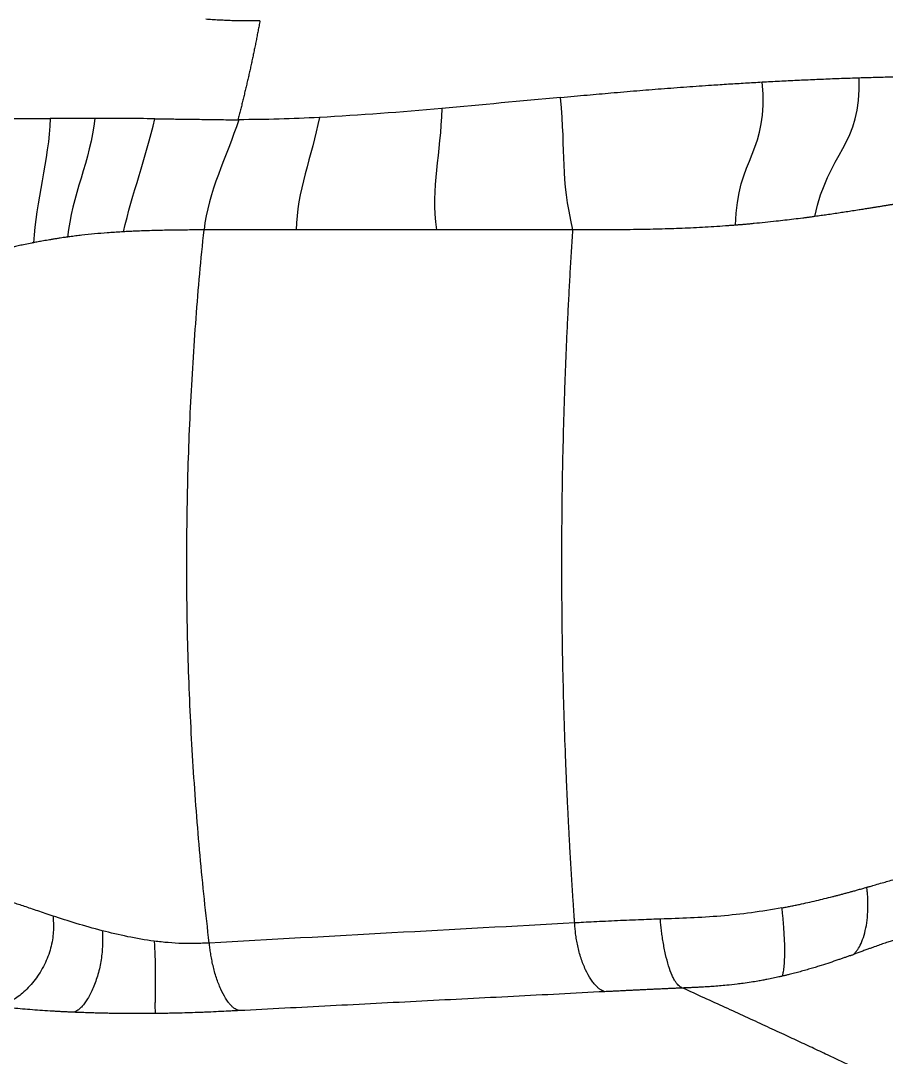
# Model space of a CAD drawing. Extents: x -54 to 18, y -18 to 89.
# Drawn here: x -15.17 to 3.62, y 5.45 to 27.96 of the extents above; entities that cross this region are included whole.
import ezdxf

# ---------------------------------------------------------------- set-up
doc = ezdxf.new("R2010")
doc.units = 0
doc.header["$MEASUREMENT"] = 0
doc.layers.add('GEOMETRY', color=2, linetype='Continuous', lineweight=25)

# ---------------------------------------------------------------- blocks, each defined once
blk = doc.blocks.new('2026 MINI-ASPIRE')
at = {"layer": 'GEOMETRY'}
for p, q in [((7.417, -24.944), (7.434, -24.944)), ((8.684, -27.337), (6.682, -27.337)), ((11.726, -27.337), (8.684, -27.337)), ((14.689, -27.337), (11.726, -27.337)), ((14.737, -42.381), (14.728, -42.381))]:
    blk.add_line(p, q, dxfattribs=at)
for points, knots in [([(7.895, -22.795), (7.869, -22.796), (7.788, -22.798), (7.675, -22.8), (7.554, -22.799), (7.455, -22.798), (7.375, -22.797), (7.307, -22.795), (7.231, -22.792), (7.128, -22.788), (7.021, -22.783), (6.93, -22.778), (6.858, -22.773), (6.789, -22.769), (6.744, -22.765), (6.722, -22.764)], [0, 0, 0, 0, 0.067199, 0.205536, 0.289436, 0.375612, 0.457703, 0.495227, 0.548913, 0.652419, 0.758312, 0.822047, 0.88536, 0.942391, 1, 1, 1, 1]), ([(7.896, -22.795), (7.889, -22.832), (7.875, -22.904), (7.855, -23.014), (7.833, -23.123), (7.812, -23.232), (7.79, -23.34), (7.768, -23.449), (7.745, -23.557), (7.722, -23.665), (7.699, -23.773), (7.675, -23.88), (7.651, -23.988), (7.626, -24.095), (7.602, -24.202), (7.576, -24.308), (7.551, -24.415), (7.525, -24.521), (7.499, -24.627), (7.472, -24.733), (7.445, -24.839), (7.426, -24.909), (7.417, -24.944)], [0, 0, 0, 0, 0.0506, 0.101132, 0.151598, 0.201999, 0.252334, 0.302604, 0.352811, 0.402954, 0.453036, 0.503055, 0.553013, 0.602911, 0.652749, 0.702527, 0.752248, 0.801911, 0.851517, 0.901067, 0.950561, 1, 1, 1, 1]), ([(18.795, -24.125), (18.858, -24.121), (18.985, -24.114), (19.176, -24.104), (19.366, -24.095), (19.557, -24.086), (19.749, -24.077), (19.94, -24.068), (20.132, -24.06), (20.324, -24.053), (20.517, -24.045), (20.71, -24.039), (20.838, -24.034), (20.902, -24.032)], [0, 0, 0, 0, 0.090312, 0.1807423, 0.2712911, 0.3619589, 0.4527461, 0.5436532, 0.6346805, 0.7258284, 0.8170974, 0.9084878, 1, 1, 1, 1]), ([(20.902, -24.032), (20.96, -24.03), (21.076, -24.027), (21.25, -24.022), (21.425, -24.017), (21.601, -24.012), (21.779, -24.008), (22.011, -24.002), (22.302, -23.997), (22.654, -23.99), (22.891, -23.987), (23.011, -23.986)], [0, 0, 0, 0, 0.082112, 0.16471, 0.247792, 0.331359, 0.415412, 0.49995, 0.662462, 0.829145, 1, 1, 1, 1]), ([(14.423, -24.46), (14.521, -24.451), (14.712, -24.434), (14.991, -24.408), (15.258, -24.385), (15.617, -24.353), (16.066, -24.315), (16.614, -24.271), (17.156, -24.23), (17.643, -24.196), (18.067, -24.168), (18.432, -24.146), (18.674, -24.132), (18.795, -24.125)], [0, 0, 0, 0, 0.067096, 0.131128, 0.192096, 0.25, 0.37804, 0.5, 0.626631, 0.75, 0.833979, 0.917312, 1, 1, 1, 1]), ([(2.053, -24.924), (2.074, -24.923), (2.119, -24.923), (2.19, -24.923), (2.265, -24.922), (2.347, -24.921), (2.433, -24.921), (2.538, -24.92), (2.66, -24.92), (2.798, -24.919), (2.936, -24.918), (3.075, -24.917), (3.211, -24.917), (3.301, -24.917), (3.345, -24.917)], [0, 0, 0, 0, 0.050936, 0.105972, 0.165139, 0.228462, 0.295964, 0.367665, 0.473633, 0.579969, 0.686717, 0.793941, 0.899592, 1, 1, 1, 1]), ([(5.613, -24.923), (5.394, -24.921), (5.176, -24.92), (4.85, -24.918), (4.741, -24.917), (4.525, -24.917), (4.416, -24.916), (4.308, -24.916)], [0, 0, 0, 0, 0.5, 0.5, 0.75, 0.75, 1, 1, 1, 1]), ([(5.613, -24.923), (5.639, -24.924), (5.689, -24.924), (5.765, -24.925), (5.841, -24.926), (5.915, -24.927), (5.989, -24.928), (6.062, -24.929), (6.134, -24.93), (6.206, -24.931), (6.277, -24.931), (6.347, -24.932), (6.416, -24.933), (6.527, -24.935), (6.68, -24.937), (6.872, -24.94), (7.059, -24.942), (7.24, -24.944), (7.359, -24.944), (7.417, -24.944)], [0, 0, 0, 0, 0.042638, 0.084877, 0.126708, 0.168121, 0.209109, 0.249661, 0.289771, 0.32943, 0.36863, 0.407363, 0.445623, 0.483401, 0.592552, 0.699153, 0.802835, 0.903233, 1, 1, 1, 1]), ([(23.247, -26.544), (23.234, -26.545), (23.207, -26.548), (23.167, -26.553), (23.127, -26.558), (23.086, -26.563), (23.045, -26.569), (23.003, -26.574), (22.91, -26.587), (22.761, -26.607), (22.559, -26.637), (22.352, -26.669), (22.149, -26.701), (21.938, -26.735), (21.771, -26.762), (21.646, -26.783), (21.571, -26.795), (21.519, -26.803), (21.492, -26.808)], [0, 0, 0, 0, 0.026313, 0.052698, 0.079151, 0.105671, 0.132257, 0.158907, 0.185618, 0.309141, 0.435378, 0.548114, 0.66463, 0.772545, 0.886867, 0.923032, 0.960749, 1, 1, 1, 1]), ([(21.492, -26.808), (21.48, -26.81), (21.456, -26.814), (21.42, -26.819), (21.383, -26.825), (21.346, -26.832), (21.307, -26.838), (21.258, -26.846), (21.193, -26.856), (21.106, -26.87), (21.007, -26.886), (20.89, -26.905), (20.762, -26.925), (20.625, -26.946), (20.486, -26.967), (20.347, -26.988), (20.21, -27.008), (20.098, -27.024), (20.011, -27.036), (19.965, -27.042), (19.942, -27.046)], [0, 0, 0, 0, 0.024914, 0.050229, 0.075944, 0.102056, 0.128564, 0.155468, 0.204131, 0.260986, 0.33138, 0.401124, 0.49222, 0.580979, 0.664097, 0.755263, 0.841277, 0.916708, 0.958885, 1, 1, 1, 1]), ([(19.942, -27.046), (19.929, -27.047), (19.903, -27.051), (19.864, -27.056), (19.827, -27.061), (19.789, -27.066), (19.752, -27.071), (19.716, -27.076), (19.627, -27.087), (19.486, -27.105), (19.294, -27.128), (19.086, -27.152), (18.863, -27.176), (18.676, -27.194), (18.544, -27.206), (18.463, -27.214), (18.381, -27.221), (18.3, -27.228), (18.246, -27.232), (18.219, -27.234)], [0, 0, 0, 0, 0.023369, 0.046384, 0.069048, 0.09136, 0.113322, 0.134934, 0.156198, 0.271542, 0.38351, 0.492195, 0.632631, 0.767508, 0.813886, 0.860318, 0.906811, 0.95337, 1, 1, 1, 1]), ([(4.933, -27.377), (4.926, -27.377), (4.912, -27.378), (4.846, -27.382), (4.735, -27.389), (4.538, -27.403), (4.3, -27.423), (4.074, -27.447), (3.895, -27.468), (3.801, -27.48), (3.741, -27.488), (3.725, -27.49), (3.717, -27.492)], [0, 0, 0, 0, 0.015779, 0.031499, 0.153397, 0.274991, 0.496164, 0.727208, 0.839051, 0.957341, 0.97861, 1, 1, 1, 1]), ([(6.682, -27.337), (6.654, -27.337), (6.593, -27.337), (6.473, -27.338), (6.323, -27.338), (6.146, -27.34), (5.965, -27.342), (5.781, -27.346), (5.593, -27.35), (5.412, -27.356), (5.272, -27.361), (5.173, -27.365), (5.112, -27.368), (5.052, -27.371), (4.992, -27.374), (4.952, -27.376), (4.933, -27.377)], [0, 0, 0, 0, 0.049721, 0.108042, 0.21281, 0.315179, 0.415845, 0.52444, 0.630145, 0.732173, 0.829913, 0.864557, 0.898902, 0.932932, 0.966635, 1, 1, 1, 1]), ([(6.795, -42.817), (6.721, -42.187), (6.654, -41.552), (6.538, -40.276), (6.488, -39.633), (6.407, -38.343), (6.375, -37.695), (6.328, -36.396), (6.314, -35.744), (6.305, -34.441), (6.309, -33.789), (6.335, -32.487), (6.358, -31.837), (6.42, -30.541), (6.461, -29.896), (6.558, -28.611), (6.616, -27.972), (6.682, -27.337)], [0, 0, 0, 0, 0.125, 0.125, 0.25, 0.25, 0.375, 0.375, 0.5, 0.5, 0.625, 0.625, 0.75, 0.75, 0.875, 0.875, 1, 1, 1, 1]), ([(14.728, -42.381), (14.726, -42.343), (14.72, -42.267), (14.712, -42.153), (14.705, -42.038), (14.697, -41.923), (14.689, -41.808), (14.682, -41.692), (14.674, -41.575), (14.667, -41.458), (14.66, -41.341), (14.652, -41.223), (14.645, -41.104), (14.638, -40.985), (14.631, -40.866), (14.624, -40.746), (14.618, -40.626), (14.611, -40.505), (14.605, -40.384), (14.598, -40.262), (14.592, -40.14), (14.586, -40.018), (14.58, -39.894), (14.574, -39.771), (14.568, -39.647), (14.562, -39.522), (14.557, -39.397), (14.551, -39.272), (14.546, -39.146), (14.54, -39.02), (14.535, -38.893), (14.53, -38.766), (14.515, -38.37), (14.493, -37.703), (14.47, -36.762), (14.455, -35.813), (14.448, -34.863), (14.45, -33.915), (14.46, -32.973), (14.478, -32.035), (14.497, -31.33), (14.513, -30.855), (14.522, -30.61), (14.531, -30.367), (14.54, -30.124), (14.551, -29.884), (14.561, -29.645), (14.572, -29.407), (14.584, -29.171), (14.595, -28.937), (14.608, -28.704), (14.62, -28.472), (14.633, -28.242), (14.647, -28.014), (14.661, -27.787), (14.675, -27.562), (14.685, -27.412), (14.689, -27.337)], [0, 0, 0, 0, 0.007717, 0.015459, 0.023226, 0.031019, 0.038836, 0.046679, 0.054546, 0.062439, 0.070358, 0.078301, 0.08627, 0.094264, 0.102283, 0.110328, 0.118399, 0.126494, 0.134616, 0.142762, 0.150935, 0.159133, 0.167357, 0.175607, 0.183882, 0.192184, 0.200511, 0.208865, 0.217244, 0.22565, 0.234082, 0.242541, 0.251026, 0.312906, 0.375084, 0.437613, 0.500547, 0.562779, 0.624796, 0.686651, 0.7484, 0.764751, 0.781016, 0.797195, 0.81329, 0.8293, 0.845227, 0.861071, 0.876832, 0.892511, 0.908109, 0.923625, 0.93906, 0.954415, 0.96969, 0.984885, 1, 1, 1, 1]), ([(18.219, -27.234), (18.204, -27.235), (18.175, -27.238), (18.132, -27.241), (18.088, -27.244), (18.044, -27.247), (17.932, -27.256), (17.751, -27.268), (17.499, -27.283), (17.166, -27.299), (16.744, -27.316), (16.307, -27.326), (15.922, -27.332), (15.641, -27.335), (15.424, -27.336), (15.269, -27.337), (15.104, -27.337), (14.908, -27.337), (14.76, -27.337), (14.69, -27.337)], [0, 0, 0, 0, 0.011963, 0.023936, 0.03592, 0.047915, 0.059922, 0.128564, 0.198245, 0.269003, 0.406181, 0.552482, 0.64078, 0.736126, 0.795517, 0.828412, 0.871229, 0.938675, 1, 1, 1, 1]), ([(2.982, -27.614), (2.975, -27.615), (2.963, -27.618), (2.899, -27.63), (2.799, -27.65), (2.674, -27.677), (2.572, -27.7), (2.486, -27.72), (2.412, -27.738), (2.344, -27.755), (2.301, -27.766), (2.28, -27.772)], [0, 0, 0, 0, 0.02221, 0.043701, 0.220261, 0.383612, 0.533568, 0.656123, 0.775256, 0.890172, 1, 1, 1, 1]), ([(3.717, -27.492), (3.707, -27.493), (3.686, -27.496), (3.655, -27.5), (3.612, -27.506), (3.553, -27.515), (3.479, -27.527), (3.402, -27.539), (3.33, -27.551), (3.261, -27.563), (3.196, -27.574), (3.135, -27.585), (3.08, -27.595), (3.029, -27.605), (2.997, -27.611), (2.982, -27.614)], [0, 0, 0, 0, 0.038108, 0.076495, 0.115156, 0.195868, 0.300677, 0.399516, 0.496269, 0.590291, 0.68379, 0.770391, 0.851937, 0.92846, 1, 1, 1, 1]), ([(21.071, -41.607), (21.079, -41.605), (21.096, -41.6), (21.14, -41.588), (21.195, -41.572), (21.29, -41.544), (21.399, -41.513), (21.581, -41.46), (21.787, -41.399), (22.005, -41.336), (22.187, -41.284), (22.347, -41.238), (22.499, -41.197), (22.617, -41.165), (22.705, -41.143), (22.762, -41.128), (22.819, -41.114), (22.856, -41.105), (22.875, -41.101)], [0, 0, 0, 0, 0.011623, 0.024109, 0.064593, 0.091478, 0.164938, 0.227948, 0.368518, 0.486774, 0.583998, 0.674664, 0.764619, 0.854837, 0.891374, 0.927748, 0.963958, 1, 1, 1, 1]), ([(20.695, -41.712), (20.707, -41.709), (20.732, -41.702), (20.77, -41.692), (20.809, -41.681), (20.85, -41.669), (20.893, -41.658), (20.936, -41.645), (20.98, -41.633), (21.025, -41.62), (21.054, -41.612), (21.071, -41.607)], [0, 0, 0, 0, 0.095028, 0.194446, 0.298264, 0.406495, 0.519153, 0.636253, 0.757813, 0.86565, 1, 1, 1, 1]), ([(20.783, -43.065), (20.794, -43.053), (20.805, -43.041), (20.829, -43.014), (20.841, -42.999), (20.878, -42.95), (20.903, -42.91), (20.951, -42.814), (20.974, -42.759), (21.016, -42.634), (21.034, -42.564), (21.064, -42.417), (21.075, -42.339), (21.091, -42.181), (21.094, -42.101), (21.096, -41.946), (21.093, -41.87), (21.086, -41.765), (21.083, -41.732), (21.077, -41.667), (21.074, -41.636), (21.071, -41.607)], [0, 0, 0, 0, 0.0625, 0.0625, 0.125, 0.125, 0.25, 0.25, 0.375, 0.375, 0.5, 0.5, 0.625, 0.625, 0.75, 0.75, 0.875, 0.875, 0.9375, 0.9375, 1, 1, 1, 1]), ([(19.228, -42.054), (19.243, -42.051), (19.274, -42.045), (19.321, -42.036), (19.369, -42.027), (19.416, -42.017), (19.464, -42.008), (19.512, -41.998), (19.56, -41.988), (19.653, -41.968), (19.792, -41.938), (19.972, -41.896), (20.152, -41.853), (20.292, -41.818), (20.398, -41.791), (20.468, -41.773), (20.541, -41.753), (20.617, -41.733), (20.668, -41.719), (20.695, -41.712)], [0, 0, 0, 0, 0.0307157, 0.0616628, 0.0928419, 0.1242535, 0.1558985, 0.1877776, 0.2198919, 0.2522423, 0.3728564, 0.4990691, 0.6165151, 0.7426162, 0.7888073, 0.8376313, 0.8890968, 0.943215, 1, 1, 1, 1]), ([(3.404, -42.231), (3.288, -42.193), (3.178, -42.156), (2.971, -42.086), (2.875, -42.053), (2.741, -42.009), (2.698, -41.995), (2.616, -41.968), (2.576, -41.955), (2.501, -41.932), (2.464, -41.92), (2.394, -41.899), (2.36, -41.889), (2.326, -41.879)], [0, 0, 0, 0, 0.25, 0.25, 0.5, 0.5, 0.625, 0.625, 0.75, 0.75, 0.875, 0.875, 1, 1, 1, 1]), ([(19.228, -42.054), (19.008, -42.094), (18.787, -42.13), (18.344, -42.19), (18.121, -42.213), (17.679, -42.251), (17.458, -42.264), (17.02, -42.283), (16.802, -42.29), (16.586, -42.297)], [0, 0, 0, 0, 0.25, 0.25, 0.5, 0.5, 0.75, 0.75, 1, 1, 1, 1]), ([(19.234, -43.537), (19.237, -43.53), (19.24, -43.521), (19.247, -43.502), (19.25, -43.492), (19.256, -43.466), (19.259, -43.452), (19.265, -43.418), (19.268, -43.399), (19.275, -43.336), (19.28, -43.283), (19.286, -43.161), (19.288, -43.091), (19.289, -42.939), (19.288, -42.857), (19.282, -42.688), (19.277, -42.601), (19.269, -42.474), (19.265, -42.432), (19.258, -42.349), (19.255, -42.309), (19.247, -42.231), (19.243, -42.193), (19.235, -42.121), (19.231, -42.086), (19.228, -42.054)], [0, 0, 0, 0, 0.0625, 0.0625, 0.125, 0.125, 0.1875, 0.1875, 0.25, 0.25, 0.375, 0.375, 0.5, 0.5, 0.625, 0.625, 0.75, 0.75, 0.8125, 0.8125, 0.875, 0.875, 0.9375, 0.9375, 1, 1, 1, 1]), ([(3.404, -42.231), (3.407, -42.278), (3.41, -42.327), (3.413, -42.429), (3.414, -42.482), (3.409, -42.592), (3.404, -42.649), (3.389, -42.765), (3.378, -42.824), (3.349, -42.943), (3.331, -43.003), (3.289, -43.123), (3.265, -43.182), (3.21, -43.299), (3.18, -43.357), (3.114, -43.468), (3.079, -43.522), (3.004, -43.625), (2.966, -43.674), (2.886, -43.766), (2.845, -43.808), (2.762, -43.887), (2.721, -43.923), (2.638, -43.987), (2.598, -44.015), (2.518, -44.064), (2.479, -44.085), (2.405, -44.12), (2.369, -44.134), (2.302, -44.157), (2.269, -44.166), (2.208, -44.18), (2.179, -44.185), (2.152, -44.19)], [0, 0, 0, 0, 0.0625, 0.0625, 0.125, 0.125, 0.1875, 0.1875, 0.25, 0.25, 0.3125, 0.3125, 0.375, 0.375, 0.4375, 0.4375, 0.5, 0.5, 0.5625, 0.5625, 0.625, 0.625, 0.6875, 0.6875, 0.75, 0.75, 0.8125, 0.8125, 0.875, 0.875, 0.9375, 0.9375, 1, 1, 1, 1]), ([(4.473, -42.551), (4.277, -42.5), (4.088, -42.446), (3.731, -42.338), (3.562, -42.283), (3.404, -42.231)], [0, 0, 0, 0, 0.5, 0.5, 1, 1, 1, 1]), ([(16.586, -42.297), (16.531, -42.299), (16.467, -42.302), (16.328, -42.307), (16.252, -42.31), (16.011, -42.319), (15.834, -42.327), (15.481, -42.342), (15.305, -42.351), (14.987, -42.367), (14.846, -42.375), (14.737, -42.381)], [0, 0, 0, 0, 0.125, 0.125, 0.25, 0.25, 0.5, 0.5, 0.75, 0.75, 1, 1, 1, 1]), ([(17.073, -43.795), (17.062, -43.79), (17.051, -43.785), (17.027, -43.772), (17.015, -43.764), (16.99, -43.745), (16.977, -43.733), (16.951, -43.705), (16.937, -43.688), (16.911, -43.649), (16.897, -43.627), (16.87, -43.578), (16.857, -43.551), (16.817, -43.461), (16.791, -43.391), (16.743, -43.236), (16.721, -43.151), (16.691, -43.019), (16.681, -42.975), (16.664, -42.884), (16.656, -42.839), (16.641, -42.749), (16.634, -42.704), (16.622, -42.617), (16.616, -42.574), (16.606, -42.49), (16.601, -42.449), (16.593, -42.371), (16.589, -42.333), (16.586, -42.297)], [0, 0, 0, 0, 0.0625, 0.0625, 0.125, 0.125, 0.1875, 0.1875, 0.25, 0.25, 0.3125, 0.3125, 0.375, 0.375, 0.5, 0.5, 0.625, 0.625, 0.6875, 0.6875, 0.75, 0.75, 0.8125, 0.8125, 0.875, 0.875, 0.9375, 0.9375, 1, 1, 1, 1]), ([(15.384, -43.874), (15.371, -43.87), (15.357, -43.865), (15.328, -43.852), (15.313, -43.844), (15.281, -43.825), (15.264, -43.813), (15.23, -43.785), (15.212, -43.769), (15.175, -43.731), (15.156, -43.709), (15.117, -43.66), (15.098, -43.633), (15.04, -43.544), (15.001, -43.474), (14.929, -43.32), (14.896, -43.235), (14.852, -43.104), (14.838, -43.059), (14.814, -42.969), (14.803, -42.924), (14.783, -42.834), (14.775, -42.789), (14.76, -42.701), (14.754, -42.658), (14.744, -42.574), (14.74, -42.533), (14.733, -42.455), (14.731, -42.417), (14.728, -42.381)], [0, 0, 0, 0, 0.0625, 0.0625, 0.125, 0.125, 0.1875, 0.1875, 0.25, 0.25, 0.3125, 0.3125, 0.375, 0.375, 0.5, 0.5, 0.625, 0.625, 0.6875, 0.6875, 0.75, 0.75, 0.8125, 0.8125, 0.875, 0.875, 0.9375, 0.9375, 1, 1, 1, 1]), ([(4.473, -42.551), (4.475, -42.593), (4.477, -42.637), (4.479, -42.73), (4.479, -42.778), (4.477, -42.877), (4.474, -42.928), (4.466, -43.032), (4.461, -43.085), (4.446, -43.192), (4.437, -43.246), (4.416, -43.353), (4.403, -43.406), (4.361, -43.563), (4.327, -43.663), (4.252, -43.847), (4.211, -43.93), (4.15, -44.036), (4.129, -44.068), (4.089, -44.126), (4.069, -44.152), (4.03, -44.197), (4.011, -44.217), (3.976, -44.25), (3.959, -44.263), (3.927, -44.286), (3.912, -44.295), (3.883, -44.309), (3.87, -44.315), (3.857, -44.321)], [0, 0, 0, 0, 0.0625, 0.0625, 0.125, 0.125, 0.1875, 0.1875, 0.25, 0.25, 0.3125, 0.3125, 0.375, 0.375, 0.5, 0.5, 0.625, 0.625, 0.6875, 0.6875, 0.75, 0.75, 0.8125, 0.8125, 0.875, 0.875, 0.9375, 0.9375, 1, 1, 1, 1]), ([(5.601, -42.777), (5.408, -42.751), (5.214, -42.718), (4.836, -42.641), (4.652, -42.597), (4.473, -42.551)], [0, 0, 0, 0, 0.5, 0.5, 1, 1, 1, 1]), ([(22.32, -42.581), (22.312, -42.582), (22.296, -42.585), (22.272, -42.59), (22.248, -42.595), (22.223, -42.6), (22.184, -42.609), (22.132, -42.621), (22.061, -42.638), (21.984, -42.658), (21.905, -42.68), (21.83, -42.702), (21.753, -42.725), (21.669, -42.751), (21.572, -42.783), (21.468, -42.818), (21.353, -42.859), (21.251, -42.895), (21.162, -42.927), (21.088, -42.954), (21.007, -42.983), (20.934, -43.01), (20.875, -43.031), (20.829, -43.048), (20.798, -43.059), (20.783, -43.065)], [0, 0, 0, 0, 0.019857, 0.039655, 0.059397, 0.079088, 0.098731, 0.150332, 0.200715, 0.2609, 0.320281, 0.368708, 0.416687, 0.476528, 0.534738, 0.602387, 0.670687, 0.744749, 0.784739, 0.825854, 0.874067, 0.922986, 0.948704, 0.974375, 1, 1, 1, 1]), ([(5.601, -42.777), (5.603, -42.814), (5.605, -42.853), (5.609, -42.935), (5.611, -42.978), (5.614, -43.066), (5.616, -43.111), (5.619, -43.203), (5.62, -43.25), (5.621, -43.344), (5.622, -43.392), (5.623, -43.486), (5.623, -43.533), (5.623, -43.672), (5.622, -43.76), (5.62, -43.923), (5.619, -43.996), (5.618, -44.09), (5.617, -44.119), (5.617, -44.17), (5.617, -44.194), (5.617, -44.234), (5.617, -44.252), (5.618, -44.282), (5.619, -44.294), (5.62, -44.315), (5.621, -44.323), (5.623, -44.337), (5.624, -44.343), (5.626, -44.348)], [0, 0, 0, 0, 0.0625, 0.0625, 0.125, 0.125, 0.1875, 0.1875, 0.25, 0.25, 0.3125, 0.3125, 0.375, 0.375, 0.5, 0.5, 0.625, 0.625, 0.6875, 0.6875, 0.75, 0.75, 0.8125, 0.8125, 0.875, 0.875, 0.9375, 0.9375, 1, 1, 1, 1]), ([(6.795, -42.817), (6.747, -42.819), (6.699, -42.822), (6.602, -42.826), (6.554, -42.828), (6.408, -42.831), (6.309, -42.831), (6.109, -42.824), (6.008, -42.818), (5.805, -42.801), (5.703, -42.79), (5.601, -42.777)], [0, 0, 0, 0, 0.125, 0.125, 0.25, 0.25, 0.5, 0.5, 0.75, 0.75, 1, 1, 1, 1]), ([(7.44, -44.285), (7.427, -44.28), (7.413, -44.275), (7.385, -44.263), (7.371, -44.255), (7.34, -44.236), (7.324, -44.225), (7.291, -44.197), (7.274, -44.181), (7.239, -44.143), (7.221, -44.122), (7.186, -44.074), (7.168, -44.047), (7.113, -43.96), (7.078, -43.891), (7.01, -43.74), (6.978, -43.657), (6.936, -43.527), (6.922, -43.483), (6.898, -43.395), (6.887, -43.35), (6.866, -43.262), (6.857, -43.218), (6.84, -43.131), (6.833, -43.089), (6.82, -43.006), (6.814, -42.966), (6.804, -42.889), (6.799, -42.852), (6.795, -42.817)], [0, 0, 0, 0, 0.0625, 0.0625, 0.125, 0.125, 0.1875, 0.1875, 0.25, 0.25, 0.3125, 0.3125, 0.375, 0.375, 0.5, 0.5, 0.625, 0.625, 0.6875, 0.6875, 0.75, 0.75, 0.8125, 0.8125, 0.875, 0.875, 0.9375, 0.9375, 1, 1, 1, 1]), ([(20.723, -43.086), (20.712, -43.09), (20.69, -43.098), (20.655, -43.11), (20.621, -43.122), (20.586, -43.135), (20.551, -43.147), (20.515, -43.16), (20.479, -43.172), (20.397, -43.201), (20.264, -43.245), (20.107, -43.296), (19.972, -43.339), (19.86, -43.372), (19.743, -43.406), (19.623, -43.44), (19.502, -43.472), (19.399, -43.498), (19.309, -43.52), (19.26, -43.531), (19.234, -43.537)], [0, 0, 0, 0, 0.023566, 0.04731, 0.071234, 0.095341, 0.119633, 0.144111, 0.168778, 0.193635, 0.313482, 0.439428, 0.511149, 0.585191, 0.663548, 0.745487, 0.822961, 0.90303, 0.950428, 1, 1, 1, 1]), ([(19.234, -43.537), (19.223, -43.54), (19.199, -43.546), (19.133, -43.56), (19.034, -43.582), (18.916, -43.606), (18.805, -43.626), (18.69, -43.647), (18.548, -43.67), (18.398, -43.692), (18.222, -43.715), (18.051, -43.734), (17.872, -43.75), (17.728, -43.761), (17.587, -43.77), (17.464, -43.777), (17.348, -43.783), (17.259, -43.787), (17.185, -43.79), (17.127, -43.792), (17.09, -43.794), (17.073, -43.795)], [0, 0, 0, 0, 0.0164635, 0.0332389, 0.0919268, 0.1538682, 0.1963556, 0.244349, 0.3129726, 0.3929788, 0.4510897, 0.5552796, 0.6282912, 0.6992925, 0.7545075, 0.823287, 0.8709045, 0.9172868, 0.9480921, 0.975625, 1, 1, 1, 1]), ([(15.384, -43.874), (14.722, -43.909), (13.398, -43.977), (11.412, -44.08), (9.425, -44.182), (8.102, -44.251), (7.44, -44.285)], [0, 0, 0, 0, 0.25, 0.5, 0.75, 1, 1, 1, 1]), ([(17.073, -43.795), (17.042, -43.796), (16.978, -43.799), (16.883, -43.803), (16.788, -43.807), (16.691, -43.811), (16.594, -43.816), (16.497, -43.82), (16.399, -43.825), (16.3, -43.829), (16.201, -43.834), (16.101, -43.839), (16, -43.844), (15.899, -43.849), (15.797, -43.854), (15.695, -43.859), (15.592, -43.864), (15.488, -43.869), (15.419, -43.873), (15.384, -43.874)], [0, 0, 0, 0, 0.0553508, 0.1111314, 0.1673428, 0.2239858, 0.2810613, 0.3385703, 0.3965134, 0.4548916, 0.5137057, 0.5729564, 0.6326445, 0.6927708, 0.753336, 0.8143408, 0.875786, 0.9376721, 1, 1, 1, 1]), ([(21.427, -45.819), (21.375, -45.795), (21.27, -45.745), (21.113, -45.67), (20.953, -45.594), (20.793, -45.518), (20.63, -45.441), (20.466, -45.364), (20.301, -45.286), (20.133, -45.207), (19.965, -45.128), (19.794, -45.048), (19.622, -44.968), (19.449, -44.887), (19.196, -44.77), (18.859, -44.613), (18.433, -44.417), (17.992, -44.215), (17.538, -44.007), (17.229, -43.866), (17.073, -43.795)], [0, 0, 0, 0, 0.0367196, 0.0737295, 0.1110296, 0.1486201, 0.1865009, 0.224672, 0.2631334, 0.3018852, 0.3409274, 0.3802599, 0.4198829, 0.4597962, 0.5, 0.5942629, 0.6913942, 0.7913941, 0.8942626, 1, 1, 1, 1]), ([(3.857, -44.321), (3.843, -44.32), (3.815, -44.319), (3.772, -44.317), (3.73, -44.315), (3.688, -44.313), (3.646, -44.311), (3.604, -44.309), (3.562, -44.307), (3.52, -44.304), (3.479, -44.302), (3.438, -44.3), (3.335, -44.294), (3.172, -44.283), (2.955, -44.268), (2.743, -44.25), (2.583, -44.236), (2.472, -44.225), (2.406, -44.218), (2.341, -44.211), (2.277, -44.204), (2.214, -44.197), (2.172, -44.192), (2.152, -44.19)], [0, 0, 0, 0, 0.022738, 0.045469, 0.068194, 0.090914, 0.113633, 0.136352, 0.159074, 0.181799, 0.20453, 0.227269, 0.250018, 0.375083, 0.500002, 0.625047, 0.749982, 0.791641, 0.833288, 0.874935, 0.916594, 0.958278, 1, 1, 1, 1]), ([(5.626, -44.348), (5.611, -44.348), (5.581, -44.349), (5.536, -44.349), (5.491, -44.349), (5.446, -44.35), (5.402, -44.35), (5.357, -44.35), (5.312, -44.35), (5.268, -44.35), (5.223, -44.35), (5.178, -44.35), (5.133, -44.35), (5.089, -44.35), (5.044, -44.349), (5, -44.349), (4.955, -44.349), (4.91, -44.348), (4.866, -44.348), (4.821, -44.347), (4.777, -44.347), (4.71, -44.346), (4.621, -44.344), (4.51, -44.342), (4.4, -44.339), (4.302, -44.337), (4.217, -44.334), (4.145, -44.332), (4.072, -44.329), (4, -44.326), (3.928, -44.324), (3.881, -44.322), (3.857, -44.321)], [0, 0, 0, 0, 0.025091, 0.05016, 0.075207, 0.100237, 0.12525, 0.150249, 0.175236, 0.200214, 0.225184, 0.250149, 0.275111, 0.300072, 0.325035, 0.350001, 0.374974, 0.399954, 0.424945, 0.449949, 0.474967, 0.500002, 0.562474, 0.624942, 0.687439, 0.75, 0.791762, 0.833472, 0.875141, 0.916778, 0.958394, 1, 1, 1, 1]), ([(7.44, -44.285), (7.397, -44.287), (7.324, -44.291), (7.177, -44.298), (6.998, -44.307), (6.812, -44.316), (6.662, -44.322), (6.51, -44.328), (6.321, -44.334), (6.141, -44.339), (6.013, -44.342), (5.935, -44.343), (5.858, -44.345), (5.78, -44.346), (5.703, -44.347), (5.651, -44.348), (5.626, -44.348)], [0, 0, 0, 0, 0.072674, 0.125001, 0.250003, 0.375003, 0.438244, 0.500004, 0.62633, 0.749996, 0.792068, 0.833964, 0.875695, 0.917271, 0.958702, 1, 1, 1, 1])]:
    blk.add_open_spline(points, degree=3, knots=knots, dxfattribs=at)
for points in [[(19.942, -27.046), (20.224, -25.659), (20.964, -25.495), (20.902, -24.032)], [(18.219, -27.234), (18.25, -25.763), (18.961, -25.625), (18.795, -24.125)], [(14.422, -24.46), (13.562, -24.541), (12.702, -24.621), (11.841, -24.7)], [(14.689, -27.337), (14.422, -26.173), (14.538, -25.709), (14.422, -24.46)], [(11.841, -24.7), (10.957, -24.782), (10.072, -24.847), (9.185, -24.895)], [(11.841, -24.7), (11.821, -25.69), (11.598, -26.395), (11.726, -27.337)], [(3.345, -24.917), (3.307, -25.825), (3.034, -26.714), (2.982, -27.614)], [(3.643, -24.916), (3.543, -24.916), (3.444, -24.916), (3.345, -24.917)], [(4.308, -24.916), (4.086, -24.916), (3.864, -24.916), (3.643, -24.916)], [(4.308, -24.916), (4.219, -25.814), (3.808, -26.611), (3.717, -27.492)], [(4.933, -27.377), (5.131, -26.529), (5.412, -25.791), (5.613, -24.923)], [(7.434, -24.944), (7.178, -25.759), (6.768, -26.505), (6.682, -27.337)], [(9.185, -24.895), (8.602, -24.926), (8.018, -24.943), (7.434, -24.944)], [(9.185, -24.895), (9.03, -25.721), (8.687, -26.522), (8.684, -27.337)], [(14.728, -42.381), (12.084, -42.526), (9.439, -42.671), (6.795, -42.817)], [(20.723, -43.086), (20.743, -43.079), (20.763, -43.072), (20.783, -43.065)]]:
    blk.add_open_spline(points, degree=3, dxfattribs=at)

msp = doc.modelspace()

# ---------------------------------------------------------------- block references
msp.add_blockref('2026 MINI-ASPIRE', (-17.876, 50.752))

doc.saveas('drawing.dxf')
